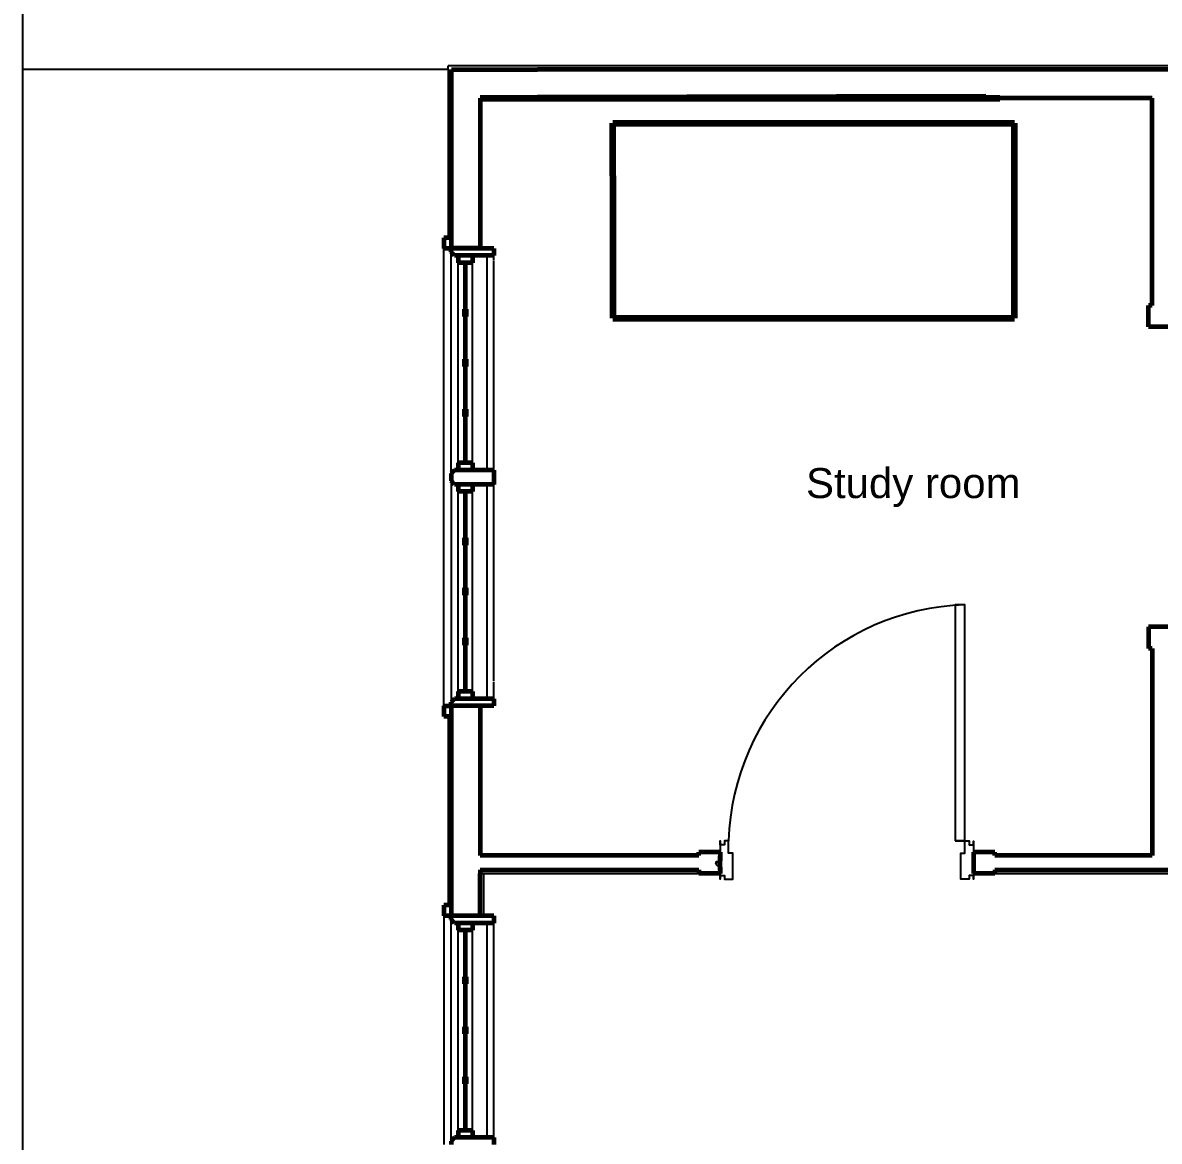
# Model space of a CAD drawing. Header units: metres. Extents: x 12.2 to 77.2, y 18.8 to 35.5.
# Drawn here: x 12.228 to 16.267, y 25.58 to 29.555 of the extents above; entities that cross this region are included whole.
import ezdxf

# ---------------------------------------------------------------- set-up
doc = ezdxf.new("R2010")
doc.units = ezdxf.units.M
doc.layers.add('A-WALL', color=250, linetype='Continuous', lineweight=60)
doc.styles.get("Standard").update_dxf_attribs({"font": 'arial.ttf'})

# ---------------------------------------------------------------- blocks, each defined once
blk = doc.blocks.new('*U11')
blk.add_lwpolyline([(33.6, 1124.4, -0.396717), (966.4, 192)], format="xyb")
for points in [[(72, 192), (33.6, 192), (33.6, 1124.4), (72, 1124.4)], [(33.6, 192), (16.8, 192), (16.8, 192), (16.8, 192), (16.8, 192), (16.8, 177), (0, 177), (0, 190.9), (0, 40.9), (0, 55.9), (16.8, 55.9), (16.8, 40.9), (33.6, 40.9), (33.6, 40.9), (50, 40.9), (50, 144), (33.6, 144)], [(1000, 177), (1000, 192), (1000, 192), (1000, 40.9), (1000, 55.9), (983.2, 55.9), (983.2, 40.9), (966.4, 40.9), (966.4, 40.9), (950, 40.9), (950, 144), (966.4, 144), (966.4, 192), (983.2, 192), (983.2, 177)]]:
    blk.add_lwpolyline(points, close=True)
blk.add_lwpolyline([(33.6, 192), (72, 192)])

msp = doc.modelspace()

# ---------------------------------------------------------------- linework, layer by layer
for p, q in [((12.2284, 29.3891), (12.2284, 30.9068)), ((19.1769, 29.4018), (13.7397, 29.4018)), ((13.7397, 29.3891), (13.7397, 29.4018)), ((13.7397, 29.3891), (12.2284, 29.3891)), ((12.2284, 25.2743), (12.2284, 29.3891)), ((13.7397, 29.3891), (13.7397, 28.791)), ((15.6512, 29.2906), (15.6512, 29.2875)), ((13.7251, 27.1273), (13.7251, 28.7529)), ((13.7505, 27.9528), (13.7505, 28.7402)), ((13.7524, 28.7529), (13.7524, 28.7541)), ((13.854, 28.7529), (13.854, 28.7541)), ((13.8775, 28.7275), (13.8775, 27.9655)), ((13.9029, 28.7132), (13.9029, 28.7275)), ((13.7759, 27.9909), (13.7759, 28.7021)), ((13.8267, 27.9909), (13.8267, 28.7021)), ((13.9029, 27.9655), (13.9029, 28.7098)), ((13.7505, 27.9274), (13.7505, 27.14)), ((13.8775, 27.9147), (13.8775, 27.1527)), ((13.9029, 27.2147), (13.9029, 27.9147)), ((13.7759, 27.1781), (13.7759, 27.8893)), ((13.8267, 27.1781), (13.8267, 27.8893)), ((13.9029, 27.1527), (13.9029, 27.2111)), ((13.7397, 27.0892), (13.7397, 26.4189)), ((14.6922, 26.5742), (14.7041, 26.5742)), ((14.6922, 26.5703), (14.6922, 26.5742)), ((14.7057, 26.5778), (14.7041, 26.5778)), ((14.7041, 26.5742), (14.7041, 26.5778)), ((14.7041, 26.5742), (14.7041, 26.5703)), ((14.7057, 26.5762), (14.7057, 26.5778)), ((14.7059, 26.5762), (14.7057, 26.5762)), ((14.7057, 26.554), (14.7057, 26.5762)), ((14.7066, 26.5762), (14.7059, 26.5762)), ((14.6916, 26.5693), (14.6914, 26.5687)), ((14.6914, 26.5668), (14.6914, 26.5687)), ((14.6914, 26.5668), (14.6916, 26.5658)), ((14.6916, 26.5693), (14.692, 26.5697)), ((14.6916, 26.5658), (14.692, 26.5648)), ((14.692, 26.5697), (14.6926, 26.5699)), ((14.692, 26.5648), (14.6926, 26.5639)), ((14.6922, 26.5703), (14.7041, 26.5703)), ((14.7041, 26.5699), (14.6926, 26.5699)), ((14.6977, 26.5588), (14.6926, 26.5639)), ((14.6995, 26.5577), (14.6977, 26.5588)), ((14.6995, 26.5577), (14.7016, 26.5572)), ((14.7041, 26.5572), (14.7016, 26.5572)), ((14.7041, 26.5703), (14.7041, 26.5699)), ((14.7041, 26.5572), (14.7041, 26.5699)), ((14.7041, 26.5572), (14.7041, 26.5524)), ((14.7057, 26.5524), (14.7041, 26.5524)), ((14.7059, 26.554), (14.7057, 26.554)), ((14.7057, 26.5524), (14.7057, 26.554)), ((14.7066, 26.554), (14.7059, 26.554)), ((13.854, 26.5316), (13.8667, 26.5316)), ((13.8667, 26.5316), (14.6304, 26.5316)), ((13.8667, 26.3808), (13.8667, 26.5316)), ((15.6828, 26.5316), (17.8814, 26.5316)), ((13.725, 26.3808), (13.725, 25.568)), ((13.7504, 25.5807), (13.7504, 26.3681)), ((13.8774, 26.3554), (13.8774, 25.5934)), ((13.9028, 25.5934), (13.9028, 26.3554)), ((13.7758, 25.6188), (13.7758, 26.33)), ((13.8266, 25.6188), (13.8266, 26.33))]:
    msp.add_line(p, q)
at = {"lineweight": 120}
for p, q in [((14.3255, 29.0114), (14.3255, 29.1984)), ((14.3255, 29.1984), (15.7523, 29.1984)), ((15.7523, 29.1458), (15.7523, 29.1984)), ((15.7523, 28.5052), (15.7523, 29.1458)), ((14.3255, 29.0114), (14.3255, 28.5052)), ((14.3255, 28.5052), (15.7523, 28.5052))]:
    msp.add_line(p, q, dxfattribs=at)
at = {"layer": 'A-WALL'}
for p, q in [((13.7524, 28.7541), (13.7524, 29.3891)), ((13.7524, 29.3891), (14.0572, 29.3891)), ((19.1769, 29.3891), (14.0572, 29.3891)), ((13.854, 29.2875), (13.854, 28.7541)), ((14.0572, 29.2875), (13.854, 29.2875)), ((16.2416, 29.2875), (15.6512, 29.2875)), ((16.2416, 28.5509), (16.2416, 29.2875)), ((13.7251, 28.791), (13.7251, 28.7529)), ((13.7397, 28.791), (13.7251, 28.791)), ((13.7505, 28.791), (13.7397, 28.791)), ((13.7505, 28.791), (13.7505, 28.7529)), ((13.7505, 28.7529), (13.7251, 28.7529)), ((13.7505, 28.7402), (13.7505, 28.7529)), ((13.7524, 28.7529), (13.7505, 28.7529)), ((13.7632, 28.7275), (13.7505, 28.7402)), ((13.854, 28.7541), (13.7524, 28.7541)), ((13.854, 28.7529), (13.7524, 28.7529)), ((13.7759, 28.7275), (13.7632, 28.7275)), ((13.8267, 28.7275), (13.7759, 28.7275)), ((13.7759, 28.7275), (13.7759, 28.7021)), ((13.8267, 28.7275), (13.8267, 28.7021)), ((13.8775, 28.7275), (13.8267, 28.7275)), ((13.9029, 28.7529), (13.854, 28.7529)), ((13.9029, 28.7275), (13.8775, 28.7275)), ((13.9029, 28.7529), (13.9029, 28.7275)), ((13.8013, 28.7021), (13.7759, 28.7021)), ((13.8013, 28.537), (13.8013, 28.7021)), ((13.8267, 28.7021), (13.8013, 28.7021)), ((13.7982, 28.5116), (13.7982, 28.537)), ((13.7982, 28.537), (13.8013, 28.537)), ((13.8013, 28.537), (13.8045, 28.537)), ((13.8013, 28.5116), (13.8013, 28.537)), ((13.8045, 28.537), (13.8045, 28.5116)), ((16.2289, 28.4747), (16.2289, 28.5509)), ((16.2416, 28.5509), (16.2289, 28.5509)), ((13.8013, 28.5116), (13.7982, 28.5116)), ((13.8045, 28.5116), (13.8013, 28.5116)), ((13.8013, 28.3592), (13.8013, 28.5116)), ((16.3178, 28.4747), (16.2289, 28.4747)), ((13.7982, 28.3592), (13.8013, 28.3592)), ((13.7982, 28.3338), (13.7982, 28.3592)), ((13.8013, 28.3592), (13.8045, 28.3592)), ((13.8013, 28.3338), (13.8013, 28.3592)), ((13.8045, 28.3592), (13.8045, 28.3338)), ((13.8013, 28.3338), (13.7982, 28.3338)), ((13.8045, 28.3338), (13.8013, 28.3338)), ((13.8013, 28.1814), (13.8013, 28.3338)), ((13.7982, 28.156), (13.7982, 28.1814)), ((13.7982, 28.1814), (13.8013, 28.1814)), ((13.8013, 28.156), (13.7982, 28.156)), ((13.8013, 28.156), (13.8013, 28.1814)), ((13.8013, 28.1814), (13.8045, 28.1814)), ((13.8013, 27.9909), (13.8013, 28.156)), ((13.8045, 28.156), (13.8013, 28.156)), ((13.8045, 28.1814), (13.8045, 28.156)), ((13.8013, 27.9909), (13.7759, 27.9909)), ((13.7759, 27.9909), (13.7759, 27.9655)), ((13.8267, 27.9909), (13.8013, 27.9909)), ((13.8267, 27.9909), (13.8267, 27.9655)), ((13.7632, 27.9655), (13.7505, 27.9528)), ((13.7505, 27.9528), (13.7505, 27.9274)), ((13.7759, 27.9655), (13.7632, 27.9655)), ((13.8267, 27.9655), (13.7759, 27.9655)), ((13.8775, 27.9655), (13.8267, 27.9655)), ((13.9029, 27.9655), (13.8775, 27.9655)), ((13.9029, 27.9655), (13.9029, 27.9147)), ((13.7632, 27.9147), (13.7505, 27.9274)), ((13.7759, 27.9147), (13.7632, 27.9147)), ((13.8267, 27.9147), (13.7759, 27.9147)), ((13.7759, 27.9147), (13.7759, 27.8893)), ((13.8267, 27.9147), (13.8267, 27.8893)), ((13.8775, 27.9147), (13.8267, 27.9147)), ((13.9029, 27.9147), (13.8775, 27.9147)), ((13.8013, 27.8893), (13.7759, 27.8893)), ((13.8013, 27.7242), (13.8013, 27.8893)), ((13.8267, 27.8893), (13.8013, 27.8893)), ((13.7982, 27.6988), (13.7982, 27.7242)), ((13.7982, 27.7242), (13.8013, 27.7242)), ((13.8013, 27.7242), (13.8045, 27.7242)), ((13.8013, 27.6988), (13.8013, 27.7242)), ((13.8045, 27.7242), (13.8045, 27.6988)), ((13.8013, 27.6988), (13.7982, 27.6988)), ((13.8045, 27.6988), (13.8013, 27.6988)), ((13.8013, 27.5464), (13.8013, 27.6988)), ((13.7982, 27.5464), (13.8013, 27.5464)), ((13.7982, 27.521), (13.7982, 27.5464)), ((13.8013, 27.5464), (13.8045, 27.5464)), ((13.8013, 27.521), (13.8013, 27.5464)), ((13.8045, 27.5464), (13.8045, 27.521)), ((13.8013, 27.521), (13.7982, 27.521)), ((13.8045, 27.521), (13.8013, 27.521)), ((13.8013, 27.3686), (13.8013, 27.521)), ((16.3178, 27.4079), (16.2289, 27.4079)), ((16.2289, 27.4079), (16.2289, 27.3317)), ((13.7982, 27.3432), (13.7982, 27.3686)), ((13.7982, 27.3686), (13.8013, 27.3686)), ((13.8013, 27.3432), (13.7982, 27.3432)), ((13.8013, 27.3432), (13.8013, 27.3686)), ((13.8013, 27.3686), (13.8045, 27.3686)), ((13.8013, 27.1781), (13.8013, 27.3432)), ((13.8045, 27.3432), (13.8013, 27.3432)), ((13.8045, 27.3686), (13.8045, 27.3432)), ((16.2416, 27.3317), (16.2289, 27.3317)), ((16.2416, 27.3317), (16.2416, 26.5951)), ((13.7632, 27.1527), (13.7505, 27.14)), ((13.7505, 27.1273), (13.7505, 27.14)), ((13.7759, 27.1527), (13.7632, 27.1527)), ((13.8013, 27.1781), (13.7759, 27.1781)), ((13.7759, 27.1781), (13.7759, 27.1527)), ((13.8267, 27.1527), (13.7759, 27.1527)), ((13.8267, 27.1781), (13.8013, 27.1781)), ((13.8267, 27.1781), (13.8267, 27.1527)), ((13.8775, 27.1527), (13.8267, 27.1527)), ((13.9029, 27.1527), (13.8775, 27.1527)), ((13.9029, 27.1527), (13.9029, 27.1273)), ((13.7251, 27.1273), (13.7505, 27.1273)), ((13.7251, 27.1273), (13.7251, 27.0892)), ((13.7505, 27.1273), (13.7505, 27.0892)), ((13.7524, 27.1273), (13.7505, 27.1273)), ((13.7524, 27.1285), (13.854, 27.1285)), ((13.7524, 27.1273), (13.7524, 27.1285)), ((13.7524, 26.3808), (13.7524, 27.1273)), ((13.854, 27.1273), (13.7524, 27.1273)), ((13.854, 27.1285), (13.854, 27.1273)), ((13.854, 27.1273), (13.854, 26.5951)), ((13.9029, 27.1273), (13.854, 27.1273)), ((13.7397, 27.0892), (13.7251, 27.0892)), ((13.7505, 27.0892), (13.7397, 27.0892)), ((14.0572, 26.5951), (13.854, 26.5951)), ((14.6304, 26.5951), (14.0572, 26.5951)), ((14.7066, 26.6078), (14.6304, 26.6078)), ((14.6304, 26.5951), (14.6304, 26.6078)), ((14.7066, 26.5944), (14.7059, 26.5944)), ((14.7059, 26.5944), (14.7059, 26.5762)), ((14.7059, 26.5762), (14.7059, 26.5758)), ((14.7059, 26.5758), (14.7059, 26.5544)), ((14.7066, 26.6078), (14.7066, 26.5944)), ((14.7066, 26.5944), (14.7066, 26.5762)), ((14.7066, 26.554), (14.7066, 26.5762)), ((15.6828, 26.6078), (15.6066, 26.6078)), ((15.6066, 26.6078), (15.6066, 26.5316)), ((15.6828, 26.5951), (15.6828, 26.6078)), ((16.2416, 26.5951), (15.6828, 26.5951)), ((13.854, 26.5443), (13.854, 26.5316)), ((13.854, 26.5443), (14.0572, 26.5443)), ((14.0572, 26.5443), (14.6304, 26.5443)), ((14.6304, 26.5443), (14.6304, 26.5316)), ((14.7059, 26.5544), (14.7059, 26.554)), ((14.7059, 26.554), (14.7059, 26.5436)), ((14.7059, 26.5436), (14.7066, 26.5436)), ((14.7066, 26.554), (14.7066, 26.5436)), ((14.7066, 26.5436), (14.7066, 26.5316)), ((15.6828, 26.5443), (17.8814, 26.5443)), ((15.6828, 26.5443), (15.6828, 26.5316)), ((13.854, 26.3808), (13.854, 26.5316)), ((14.7066, 26.5316), (14.6304, 26.5316)), ((15.6828, 26.5316), (15.6066, 26.5316)), ((13.725, 26.4189), (13.725, 26.3808)), ((13.7397, 26.4189), (13.725, 26.4189)), ((13.7504, 26.4189), (13.7397, 26.4189)), ((13.7504, 26.4189), (13.7504, 26.3808)), ((13.7504, 26.3808), (13.725, 26.3808)), ((13.7504, 26.3681), (13.7504, 26.3808)), ((13.7524, 26.3808), (13.7504, 26.3808)), ((13.854, 26.3808), (13.7524, 26.3808)), ((13.8667, 26.3808), (13.854, 26.3808)), ((13.9028, 26.3808), (13.8667, 26.3808)), ((13.9028, 26.3808), (13.9028, 26.3554)), ((13.7631, 26.3554), (13.7504, 26.3681)), ((13.7758, 26.3554), (13.7631, 26.3554)), ((13.8266, 26.3554), (13.7758, 26.3554)), ((13.7758, 26.3554), (13.7758, 26.33)), ((13.8266, 26.3554), (13.8266, 26.33)), ((13.8774, 26.3554), (13.8266, 26.3554)), ((13.9028, 26.3554), (13.8774, 26.3554)), ((13.8012, 26.33), (13.7758, 26.33)), ((13.8012, 26.1649), (13.8012, 26.33)), ((13.8266, 26.33), (13.8012, 26.33)), ((13.798, 26.1395), (13.798, 26.1649)), ((13.798, 26.1649), (13.8012, 26.1649)), ((13.8012, 26.1395), (13.798, 26.1395)), ((13.8012, 26.1649), (13.8044, 26.1649)), ((13.8012, 26.1395), (13.8012, 26.1649)), ((13.8044, 26.1395), (13.8012, 26.1395)), ((13.8012, 25.9871), (13.8012, 26.1395)), ((13.8044, 26.1649), (13.8044, 26.1395)), ((13.798, 25.9871), (13.8012, 25.9871)), ((13.798, 25.9617), (13.798, 25.9871)), ((13.8012, 25.9871), (13.8044, 25.9871)), ((13.8012, 25.9617), (13.8012, 25.9871)), ((13.8044, 25.9871), (13.8044, 25.9617)), ((13.8012, 25.9617), (13.798, 25.9617)), ((13.8044, 25.9617), (13.8012, 25.9617)), ((13.8012, 25.8093), (13.8012, 25.9617)), ((13.798, 25.7839), (13.798, 25.8093)), ((13.798, 25.8093), (13.8012, 25.8093)), ((13.8012, 25.7839), (13.8012, 25.8093)), ((13.8012, 25.8093), (13.8044, 25.8093)), ((13.8044, 25.8093), (13.8044, 25.7839)), ((13.8012, 25.7839), (13.798, 25.7839)), ((13.8012, 25.6188), (13.8012, 25.7839)), ((13.8044, 25.7839), (13.8012, 25.7839)), ((13.8012, 25.6188), (13.7758, 25.6188)), ((13.7758, 25.6188), (13.7758, 25.5934)), ((13.8266, 25.6188), (13.8012, 25.6188)), ((13.8266, 25.6188), (13.8266, 25.5934)), ((13.7631, 25.5934), (13.7504, 25.5807)), ((13.7504, 25.5807), (13.7504, 25.568)), ((13.7758, 25.5934), (13.7631, 25.5934)), ((13.8266, 25.5934), (13.7758, 25.5934)), ((13.8774, 25.5934), (13.8266, 25.5934)), ((13.9028, 25.5934), (13.8774, 25.5934)), ((13.9028, 25.5934), (13.9028, 25.568))]:
    msp.add_line(p, q, dxfattribs=at)
at = {"layer": 'A-WALL', "lineweight": 120}
for p, q in [((13.854, 29.2875), (15.7003, 29.2875)), ((15.6512, 29.2906), (14.0572, 29.2875))]:
    msp.add_line(p, q, dxfattribs=at)

# ---------------------------------------------------------------- block references
at = {"xscale": -0.0009000000000045201, "yscale": 0.0009000000000045201, "zscale": 0.0009000000000045201}
msp.add_blockref('*U11', (15.6066, 26.4744), dxfattribs=at)

# ---------------------------------------------------------------- texts
at = {"insert": (15.3929, 27.9726), "char_height": 0.10674, "width": 1.108124, "attachment_point": 2}
msp.add_mtext('Study room', dxfattribs=at)

doc.saveas('drawing.dxf')
